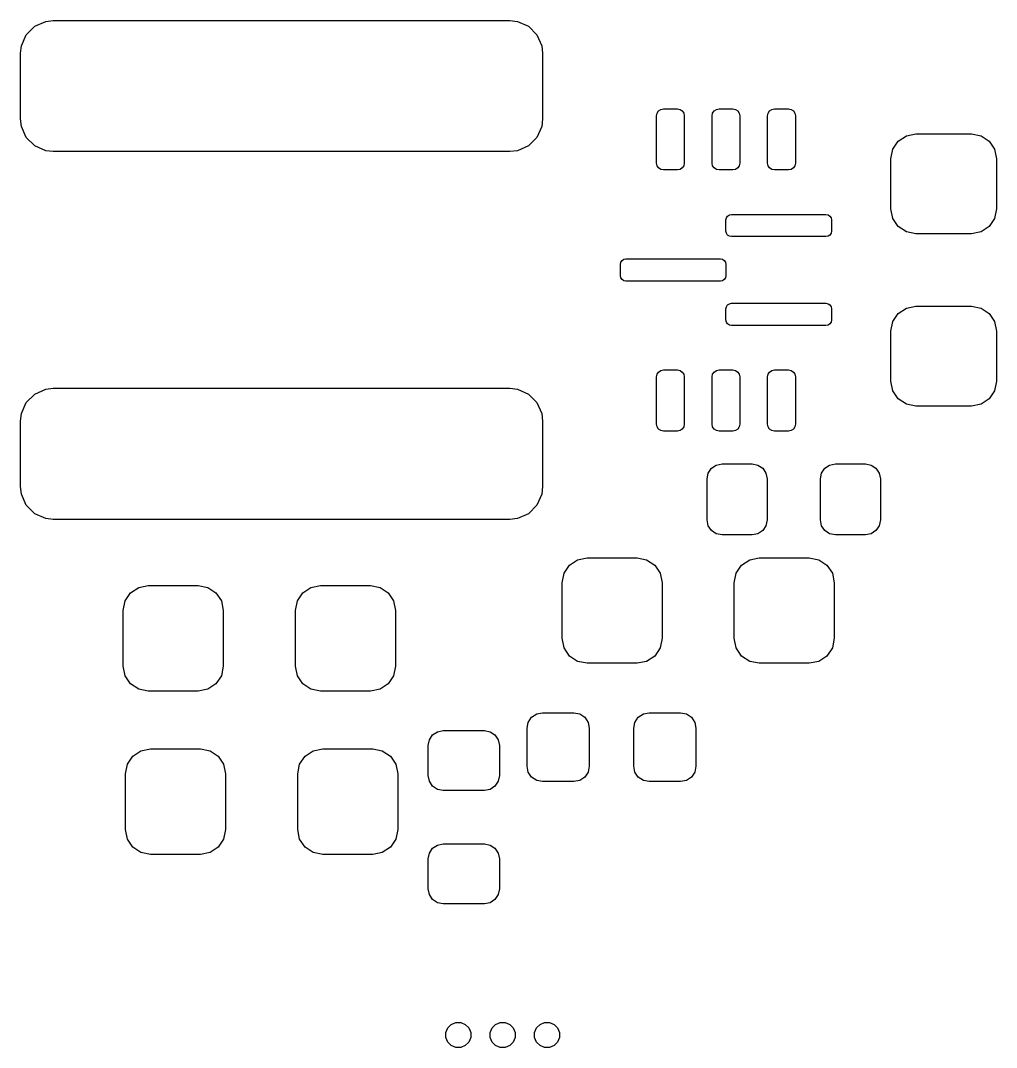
# Model space of a CAD drawing. Extents: x -25.9 to 25, y -4.9 to 48.1.
# Drawn here: x -22.13 to -13.34, y 21.58 to 30.82 of the extents above; entities that cross this region are included whole.
import ezdxf

# ---------------------------------------------------------------- set-up
doc = ezdxf.new("R2010")
doc.units = 0
doc.layers.add('BLACK', color=7, linetype='CONTINUOUS')

msp = doc.modelspace()

# ---------------------------------------------------------------- linework, layer by layer
at = {"layer": 'BLACK', "linetype": 'CONTINUOUS'}
for p, q in [((-21.997383, 30.769876), (-21.898208, 30.813666)), ((-21.898208, 30.813666), (-21.830668, 30.821502)), ((-21.830668, 30.821502), (-17.720668, 30.821502)), ((-17.720668, 30.821502), (-17.653128, 30.813666)), ((-17.653128, 30.813666), (-17.553953, 30.769876)), ((-22.117832, 30.594042), (-22.074042, 30.693217)), ((-22.074042, 30.693217), (-21.997383, 30.769876)), ((-17.553953, 30.769876), (-17.477294, 30.693217)), ((-17.477294, 30.693217), (-17.433504, 30.594042)), ((-22.125668, 30.526502), (-22.117832, 30.594042)), ((-17.433504, 30.594042), (-17.425668, 30.526502)), ((-22.125668, 29.936502), (-22.125668, 30.526502)), ((-17.425668, 30.526502), (-17.425668, 29.936502)), ((-16.400668, 29.964002), (-16.39591, 29.98792)), ((-16.400668, 29.539002), (-16.400668, 29.964002)), ((-16.39591, 29.98792), (-16.382362, 30.008196)), ((-16.382362, 30.008196), (-16.362086, 30.021744)), ((-16.362086, 30.021744), (-16.338168, 30.026502)), ((-16.338168, 30.026502), (-16.213168, 30.026502)), ((-16.213168, 30.026502), (-16.18925, 30.021744)), ((-16.18925, 30.021744), (-16.168974, 30.008196)), ((-16.168974, 30.008196), (-16.155426, 29.98792)), ((-16.155426, 29.98792), (-16.150668, 29.964002)), ((-16.150668, 29.964002), (-16.150668, 29.539002)), ((-15.900668, 29.964002), (-15.89591, 29.98792)), ((-15.900668, 29.539002), (-15.900668, 29.964002)), ((-15.89591, 29.98792), (-15.882362, 30.008196)), ((-15.882362, 30.008196), (-15.862086, 30.021744)), ((-15.862086, 30.021744), (-15.838168, 30.026502)), ((-15.838168, 30.026502), (-15.713168, 30.026502)), ((-15.713168, 30.026502), (-15.68925, 30.021744)), ((-15.68925, 30.021744), (-15.668974, 30.008196)), ((-15.668974, 30.008196), (-15.655426, 29.98792)), ((-15.655426, 29.98792), (-15.650668, 29.964002)), ((-15.650668, 29.964002), (-15.650668, 29.539002)), ((-15.400668, 29.964002), (-15.39591, 29.98792)), ((-15.400668, 29.539002), (-15.400668, 29.964002)), ((-15.39591, 29.98792), (-15.382362, 30.008196)), ((-15.382362, 30.008196), (-15.362086, 30.021744)), ((-15.362086, 30.021744), (-15.338168, 30.026502)), ((-15.338168, 30.026502), (-15.213168, 30.026502)), ((-15.213168, 30.026502), (-15.18925, 30.021744)), ((-15.18925, 30.021744), (-15.168974, 30.008196)), ((-15.168974, 30.008196), (-15.155426, 29.98792)), ((-15.155426, 29.98792), (-15.150668, 29.964002)), ((-15.150668, 29.964002), (-15.150668, 29.539002)), ((-22.117832, 29.868962), (-22.125668, 29.936502)), ((-22.074042, 29.769787), (-22.117832, 29.868962)), ((-17.433504, 29.868962), (-17.477294, 29.769787)), ((-17.425668, 29.936502), (-17.433504, 29.868962)), ((-21.997383, 29.693128), (-22.074042, 29.769787)), ((-17.477294, 29.769787), (-17.553953, 29.693128)), ((-14.224767, 29.735601), (-14.151772, 29.784375)), ((-14.151772, 29.784375), (-14.065668, 29.801502)), ((-14.065668, 29.801502), (-13.565668, 29.801502)), ((-13.565668, 29.801502), (-13.479564, 29.784375)), ((-13.479564, 29.784375), (-13.406569, 29.735601)), ((-21.898208, 29.649338), (-21.997383, 29.693128)), ((-17.553953, 29.693128), (-17.653128, 29.649338)), ((-14.273541, 29.662606), (-14.224767, 29.735601)), ((-13.406569, 29.735601), (-13.357795, 29.662606)), ((-21.830668, 29.641502), (-21.898208, 29.649338)), ((-17.720668, 29.641502), (-21.830668, 29.641502)), ((-17.653128, 29.649338), (-17.720668, 29.641502)), ((-14.290668, 29.576502), (-14.273541, 29.662606)), ((-14.290668, 29.126502), (-14.290668, 29.576502)), ((-13.357795, 29.662606), (-13.340668, 29.576502)), ((-13.340668, 29.576502), (-13.340668, 29.126502)), ((-16.39591, 29.515084), (-16.400668, 29.539002)), ((-16.382362, 29.494808), (-16.39591, 29.515084)), ((-16.362086, 29.48126), (-16.382362, 29.494808)), ((-16.168974, 29.494808), (-16.18925, 29.48126)), ((-16.155426, 29.515084), (-16.168974, 29.494808)), ((-16.150668, 29.539002), (-16.155426, 29.515084)), ((-15.89591, 29.515084), (-15.900668, 29.539002)), ((-15.882362, 29.494808), (-15.89591, 29.515084)), ((-15.862086, 29.48126), (-15.882362, 29.494808)), ((-15.668974, 29.494808), (-15.68925, 29.48126)), ((-15.655426, 29.515084), (-15.668974, 29.494808)), ((-15.650668, 29.539002), (-15.655426, 29.515084)), ((-15.39591, 29.515084), (-15.400668, 29.539002)), ((-15.382362, 29.494808), (-15.39591, 29.515084)), ((-15.362086, 29.48126), (-15.382362, 29.494808)), ((-15.168974, 29.494808), (-15.18925, 29.48126)), ((-15.155426, 29.515084), (-15.168974, 29.494808)), ((-15.150668, 29.539002), (-15.155426, 29.515084)), ((-16.338168, 29.476502), (-16.362086, 29.48126)), ((-16.213168, 29.476502), (-16.338168, 29.476502)), ((-16.18925, 29.48126), (-16.213168, 29.476502)), ((-15.838168, 29.476502), (-15.862086, 29.48126)), ((-15.713168, 29.476502), (-15.838168, 29.476502)), ((-15.68925, 29.48126), (-15.713168, 29.476502)), ((-15.338168, 29.476502), (-15.362086, 29.48126)), ((-15.213168, 29.476502), (-15.338168, 29.476502)), ((-15.18925, 29.48126), (-15.213168, 29.476502)), ((-14.273541, 29.040398), (-14.290668, 29.126502)), ((-13.340668, 29.126502), (-13.357795, 29.040398)), ((-15.775668, 29.026502), (-15.771862, 29.045636)), ((-15.775668, 28.926502), (-15.775668, 29.026502)), ((-15.771862, 29.045636), (-15.761023, 29.061857)), ((-15.761023, 29.061857), (-15.744802, 29.072696)), ((-15.744802, 29.072696), (-15.725668, 29.076502)), ((-15.725668, 29.076502), (-14.875668, 29.076502)), ((-14.875668, 29.076502), (-14.856534, 29.072696)), ((-14.856534, 29.072696), (-14.840313, 29.061857)), ((-14.840313, 29.061857), (-14.829474, 29.045636)), ((-14.829474, 29.045636), (-14.825668, 29.026502)), ((-14.825668, 29.026502), (-14.825668, 28.926502)), ((-14.224767, 28.967403), (-14.273541, 29.040398)), ((-13.357795, 29.040398), (-13.406569, 28.967403)), ((-14.151772, 28.918629), (-14.224767, 28.967403)), ((-13.406569, 28.967403), (-13.479564, 28.918629)), ((-15.771862, 28.907368), (-15.775668, 28.926502)), ((-15.761023, 28.891147), (-15.771862, 28.907368)), ((-15.744802, 28.880308), (-15.761023, 28.891147)), ((-15.725668, 28.876502), (-15.744802, 28.880308)), ((-14.875668, 28.876502), (-15.725668, 28.876502)), ((-14.856534, 28.880308), (-14.875668, 28.876502)), ((-14.840313, 28.891147), (-14.856534, 28.880308)), ((-14.829474, 28.907368), (-14.840313, 28.891147)), ((-14.825668, 28.926502), (-14.829474, 28.907368)), ((-14.065668, 28.901502), (-14.151772, 28.918629)), ((-13.565668, 28.901502), (-14.065668, 28.901502)), ((-13.479564, 28.918629), (-13.565668, 28.901502)), ((-16.721862, 28.645636), (-16.711023, 28.661857)), ((-16.711023, 28.661857), (-16.694802, 28.672696)), ((-16.694802, 28.672696), (-16.675668, 28.676502)), ((-16.675668, 28.676502), (-15.825668, 28.676502)), ((-15.825668, 28.676502), (-15.806534, 28.672696)), ((-15.806534, 28.672696), (-15.790313, 28.661857)), ((-15.790313, 28.661857), (-15.779474, 28.645636)), ((-16.725668, 28.626502), (-16.721862, 28.645636)), ((-16.725668, 28.526502), (-16.725668, 28.626502)), ((-15.779474, 28.645636), (-15.775668, 28.626502)), ((-15.775668, 28.626502), (-15.775668, 28.526502)), ((-16.721862, 28.507368), (-16.725668, 28.526502)), ((-16.711023, 28.491147), (-16.721862, 28.507368)), ((-16.694802, 28.480308), (-16.711023, 28.491147)), ((-16.675668, 28.476502), (-16.694802, 28.480308)), ((-15.825668, 28.476502), (-16.675668, 28.476502)), ((-15.806534, 28.480308), (-15.825668, 28.476502)), ((-15.790313, 28.491147), (-15.806534, 28.480308)), ((-15.779474, 28.507368), (-15.790313, 28.491147)), ((-15.775668, 28.526502), (-15.779474, 28.507368)), ((-15.775668, 28.226502), (-15.771862, 28.245636)), ((-15.775668, 28.126502), (-15.775668, 28.226502)), ((-15.771862, 28.245636), (-15.761023, 28.261857)), ((-15.761023, 28.261857), (-15.744802, 28.272696)), ((-15.744802, 28.272696), (-15.725668, 28.276502)), ((-15.725668, 28.276502), (-14.875668, 28.276502)), ((-14.875668, 28.276502), (-14.856534, 28.272696)), ((-14.856534, 28.272696), (-14.840313, 28.261857)), ((-14.840313, 28.261857), (-14.829474, 28.245636)), ((-14.829474, 28.245636), (-14.825668, 28.226502)), ((-14.825668, 28.226502), (-14.825668, 28.126502)), ((-14.224767, 28.185601), (-14.151772, 28.234375)), ((-14.151772, 28.234375), (-14.065668, 28.251502)), ((-14.065668, 28.251502), (-13.565668, 28.251502)), ((-13.565668, 28.251502), (-13.479564, 28.234375)), ((-13.479564, 28.234375), (-13.406569, 28.185601)), ((-15.771862, 28.107368), (-15.775668, 28.126502)), ((-15.761023, 28.091147), (-15.771862, 28.107368)), ((-14.829474, 28.107368), (-14.840313, 28.091147)), ((-14.825668, 28.126502), (-14.829474, 28.107368)), ((-14.290668, 28.026502), (-14.273541, 28.112606)), ((-14.273541, 28.112606), (-14.224767, 28.185601)), ((-13.406569, 28.185601), (-13.357795, 28.112606)), ((-13.357795, 28.112606), (-13.340668, 28.026502)), ((-15.744802, 28.080308), (-15.761023, 28.091147)), ((-15.725668, 28.076502), (-15.744802, 28.080308)), ((-14.875668, 28.076502), (-15.725668, 28.076502)), ((-14.856534, 28.080308), (-14.875668, 28.076502)), ((-14.840313, 28.091147), (-14.856534, 28.080308)), ((-14.290668, 27.576502), (-14.290668, 28.026502)), ((-13.340668, 28.026502), (-13.340668, 27.576502)), ((-16.400668, 27.614002), (-16.39591, 27.63792)), ((-16.39591, 27.63792), (-16.382362, 27.658196)), ((-16.382362, 27.658196), (-16.362086, 27.671744)), ((-16.362086, 27.671744), (-16.338168, 27.676502)), ((-16.338168, 27.676502), (-16.213168, 27.676502)), ((-16.213168, 27.676502), (-16.18925, 27.671744)), ((-16.18925, 27.671744), (-16.168974, 27.658196)), ((-16.168974, 27.658196), (-16.155426, 27.63792)), ((-16.155426, 27.63792), (-16.150668, 27.614002)), ((-15.900668, 27.614002), (-15.89591, 27.63792)), ((-15.89591, 27.63792), (-15.882362, 27.658196)), ((-15.882362, 27.658196), (-15.862086, 27.671744)), ((-15.862086, 27.671744), (-15.838168, 27.676502)), ((-15.838168, 27.676502), (-15.713168, 27.676502)), ((-15.713168, 27.676502), (-15.68925, 27.671744)), ((-15.68925, 27.671744), (-15.668974, 27.658196)), ((-15.668974, 27.658196), (-15.655426, 27.63792)), ((-15.655426, 27.63792), (-15.650668, 27.614002)), ((-15.400668, 27.614002), (-15.39591, 27.63792)), ((-15.39591, 27.63792), (-15.382362, 27.658196)), ((-15.382362, 27.658196), (-15.362086, 27.671744)), ((-15.362086, 27.671744), (-15.338168, 27.676502)), ((-15.338168, 27.676502), (-15.213168, 27.676502)), ((-15.213168, 27.676502), (-15.18925, 27.671744)), ((-15.18925, 27.671744), (-15.168974, 27.658196)), ((-15.168974, 27.658196), (-15.155426, 27.63792)), ((-15.155426, 27.63792), (-15.150668, 27.614002)), ((-16.400668, 27.189002), (-16.400668, 27.614002)), ((-16.150668, 27.614002), (-16.150668, 27.189002)), ((-15.900668, 27.189002), (-15.900668, 27.614002)), ((-15.650668, 27.614002), (-15.650668, 27.189002)), ((-15.400668, 27.189002), (-15.400668, 27.614002)), ((-15.150668, 27.614002), (-15.150668, 27.189002)), ((-14.273541, 27.490398), (-14.290668, 27.576502)), ((-13.340668, 27.576502), (-13.357795, 27.490398)), ((-22.074042, 27.383217), (-21.997383, 27.459876)), ((-21.997383, 27.459876), (-21.898208, 27.503666)), ((-21.898208, 27.503666), (-21.830668, 27.511502)), ((-21.830668, 27.511502), (-17.720668, 27.511502)), ((-17.720668, 27.511502), (-17.653128, 27.503666)), ((-17.653128, 27.503666), (-17.553953, 27.459876)), ((-17.553953, 27.459876), (-17.477294, 27.383217)), ((-14.224767, 27.417403), (-14.273541, 27.490398)), ((-13.357795, 27.490398), (-13.406569, 27.417403)), ((-22.117832, 27.284042), (-22.074042, 27.383217)), ((-17.477294, 27.383217), (-17.433504, 27.284042)), ((-14.151772, 27.368629), (-14.224767, 27.417403)), ((-14.065668, 27.351502), (-14.151772, 27.368629)), ((-13.479564, 27.368629), (-13.565668, 27.351502)), ((-13.406569, 27.417403), (-13.479564, 27.368629)), ((-22.125668, 27.216502), (-22.117832, 27.284042)), ((-17.433504, 27.284042), (-17.425668, 27.216502)), ((-13.565668, 27.351502), (-14.065668, 27.351502)), ((-22.125668, 26.626502), (-22.125668, 27.216502)), ((-17.425668, 27.216502), (-17.425668, 26.626502)), ((-16.39591, 27.165084), (-16.400668, 27.189002)), ((-16.150668, 27.189002), (-16.155426, 27.165084)), ((-15.89591, 27.165084), (-15.900668, 27.189002)), ((-15.650668, 27.189002), (-15.655426, 27.165084)), ((-15.39591, 27.165084), (-15.400668, 27.189002)), ((-15.150668, 27.189002), (-15.155426, 27.165084)), ((-16.382362, 27.144808), (-16.39591, 27.165084)), ((-16.362086, 27.13126), (-16.382362, 27.144808)), ((-16.338168, 27.126502), (-16.362086, 27.13126)), ((-16.213168, 27.126502), (-16.338168, 27.126502)), ((-16.18925, 27.13126), (-16.213168, 27.126502)), ((-16.168974, 27.144808), (-16.18925, 27.13126)), ((-16.155426, 27.165084), (-16.168974, 27.144808)), ((-15.882362, 27.144808), (-15.89591, 27.165084)), ((-15.862086, 27.13126), (-15.882362, 27.144808)), ((-15.838168, 27.126502), (-15.862086, 27.13126)), ((-15.713168, 27.126502), (-15.838168, 27.126502)), ((-15.68925, 27.13126), (-15.713168, 27.126502)), ((-15.668974, 27.144808), (-15.68925, 27.13126)), ((-15.655426, 27.165084), (-15.668974, 27.144808)), ((-15.382362, 27.144808), (-15.39591, 27.165084)), ((-15.362086, 27.13126), (-15.382362, 27.144808)), ((-15.338168, 27.126502), (-15.362086, 27.13126)), ((-15.213168, 27.126502), (-15.338168, 27.126502)), ((-15.18925, 27.13126), (-15.213168, 27.126502)), ((-15.168974, 27.144808), (-15.18925, 27.13126)), ((-15.155426, 27.165084), (-15.168974, 27.144808)), ((-15.906127, 26.791961), (-15.86233, 26.821226)), ((-15.86233, 26.821226), (-15.810668, 26.831502)), ((-15.810668, 26.831502), (-15.540668, 26.831502)), ((-15.540668, 26.831502), (-15.489006, 26.821226)), ((-15.489006, 26.821226), (-15.445209, 26.791961)), ((-14.886127, 26.791961), (-14.84233, 26.821226)), ((-14.84233, 26.821226), (-14.790668, 26.831502)), ((-14.790668, 26.831502), (-14.520668, 26.831502)), ((-14.520668, 26.831502), (-14.469006, 26.821226)), ((-14.469006, 26.821226), (-14.425209, 26.791961)), ((-15.945668, 26.696502), (-15.935392, 26.748164)), ((-15.935392, 26.748164), (-15.906127, 26.791961)), ((-15.445209, 26.791961), (-15.415944, 26.748164)), ((-15.415944, 26.748164), (-15.405668, 26.696502)), ((-14.925668, 26.696502), (-14.915392, 26.748164)), ((-14.915392, 26.748164), (-14.886127, 26.791961)), ((-14.425209, 26.791961), (-14.395944, 26.748164)), ((-14.395944, 26.748164), (-14.385668, 26.696502)), ((-22.117832, 26.558962), (-22.125668, 26.626502)), ((-17.425668, 26.626502), (-17.433504, 26.558962)), ((-15.945668, 26.326502), (-15.945668, 26.696502)), ((-15.405668, 26.696502), (-15.405668, 26.326502)), ((-14.925668, 26.326502), (-14.925668, 26.696502)), ((-14.385668, 26.696502), (-14.385668, 26.326502)), ((-22.074042, 26.459787), (-22.117832, 26.558962)), ((-17.433504, 26.558962), (-17.477294, 26.459787)), ((-21.997383, 26.383128), (-22.074042, 26.459787)), ((-17.477294, 26.459787), (-17.553953, 26.383128)), ((-21.898208, 26.339338), (-21.997383, 26.383128)), ((-17.553953, 26.383128), (-17.653128, 26.339338)), ((-21.830668, 26.331502), (-21.898208, 26.339338)), ((-17.720668, 26.331502), (-21.830668, 26.331502)), ((-17.653128, 26.339338), (-17.720668, 26.331502)), ((-15.935392, 26.27484), (-15.945668, 26.326502)), ((-15.906127, 26.231043), (-15.935392, 26.27484)), ((-15.415944, 26.27484), (-15.445209, 26.231043)), ((-15.405668, 26.326502), (-15.415944, 26.27484)), ((-14.915392, 26.27484), (-14.925668, 26.326502)), ((-14.886127, 26.231043), (-14.915392, 26.27484)), ((-14.395944, 26.27484), (-14.425209, 26.231043)), ((-14.385668, 26.326502), (-14.395944, 26.27484)), ((-15.86233, 26.201778), (-15.906127, 26.231043)), ((-15.810668, 26.191502), (-15.86233, 26.201778)), ((-15.540668, 26.191502), (-15.810668, 26.191502)), ((-15.489006, 26.201778), (-15.540668, 26.191502)), ((-15.445209, 26.231043), (-15.489006, 26.201778)), ((-14.84233, 26.201778), (-14.886127, 26.231043)), ((-14.790668, 26.191502), (-14.84233, 26.201778)), ((-14.520668, 26.191502), (-14.790668, 26.191502)), ((-14.469006, 26.201778), (-14.520668, 26.191502)), ((-14.425209, 26.231043), (-14.469006, 26.201778)), ((-17.111772, 25.969375), (-17.025668, 25.986502)), ((-17.025668, 25.986502), (-16.575668, 25.986502)), ((-16.575668, 25.986502), (-16.489564, 25.969375)), ((-15.561772, 25.969375), (-15.475668, 25.986502)), ((-15.475668, 25.986502), (-15.025668, 25.986502)), ((-15.025668, 25.986502), (-14.939564, 25.969375)), ((-17.233541, 25.847606), (-17.184767, 25.920601)), ((-17.184767, 25.920601), (-17.111772, 25.969375)), ((-16.489564, 25.969375), (-16.416569, 25.920601)), ((-16.416569, 25.920601), (-16.367795, 25.847606)), ((-15.683541, 25.847606), (-15.634767, 25.920601)), ((-15.634767, 25.920601), (-15.561772, 25.969375)), ((-14.939564, 25.969375), (-14.866569, 25.920601)), ((-14.866569, 25.920601), (-14.817795, 25.847606)), ((-17.250668, 25.761502), (-17.233541, 25.847606)), ((-16.367795, 25.847606), (-16.350668, 25.761502)), ((-15.700668, 25.761502), (-15.683541, 25.847606)), ((-14.817795, 25.847606), (-14.800668, 25.761502)), ((-21.134767, 25.670601), (-21.061772, 25.719375)), ((-21.061772, 25.719375), (-20.975668, 25.736502)), ((-20.975668, 25.736502), (-20.525668, 25.736502)), ((-20.525668, 25.736502), (-20.439564, 25.719375)), ((-20.439564, 25.719375), (-20.366569, 25.670601)), ((-19.584767, 25.670601), (-19.511772, 25.719375)), ((-19.511772, 25.719375), (-19.425668, 25.736502)), ((-19.425668, 25.736502), (-18.975668, 25.736502)), ((-18.975668, 25.736502), (-18.889564, 25.719375)), ((-18.889564, 25.719375), (-18.816569, 25.670601)), ((-17.250668, 25.261502), (-17.250668, 25.761502)), ((-16.350668, 25.761502), (-16.350668, 25.261502)), ((-15.700668, 25.261502), (-15.700668, 25.761502)), ((-14.800668, 25.761502), (-14.800668, 25.261502)), ((-21.183541, 25.597606), (-21.134767, 25.670601)), ((-20.366569, 25.670601), (-20.317795, 25.597606)), ((-19.633541, 25.597606), (-19.584767, 25.670601)), ((-18.816569, 25.670601), (-18.767795, 25.597606)), ((-21.200668, 25.511502), (-21.183541, 25.597606)), ((-21.200668, 25.011502), (-21.200668, 25.511502)), ((-20.317795, 25.597606), (-20.300668, 25.511502)), ((-20.300668, 25.511502), (-20.300668, 25.011502)), ((-19.650668, 25.511502), (-19.633541, 25.597606)), ((-19.650668, 25.011502), (-19.650668, 25.511502)), ((-18.767795, 25.597606), (-18.750668, 25.511502)), ((-18.750668, 25.511502), (-18.750668, 25.011502)), ((-17.233541, 25.175398), (-17.250668, 25.261502)), ((-16.350668, 25.261502), (-16.367795, 25.175398)), ((-15.683541, 25.175398), (-15.700668, 25.261502)), ((-14.800668, 25.261502), (-14.817795, 25.175398)), ((-17.184767, 25.102403), (-17.233541, 25.175398)), ((-16.367795, 25.175398), (-16.416569, 25.102403)), ((-15.634767, 25.102403), (-15.683541, 25.175398)), ((-14.817795, 25.175398), (-14.866569, 25.102403)), ((-17.111772, 25.053629), (-17.184767, 25.102403)), ((-17.025668, 25.036502), (-17.111772, 25.053629)), ((-16.489564, 25.053629), (-16.575668, 25.036502)), ((-16.416569, 25.102403), (-16.489564, 25.053629)), ((-15.561772, 25.053629), (-15.634767, 25.102403)), ((-15.475668, 25.036502), (-15.561772, 25.053629)), ((-14.939564, 25.053629), (-15.025668, 25.036502)), ((-14.866569, 25.102403), (-14.939564, 25.053629)), ((-21.183541, 24.925398), (-21.200668, 25.011502)), ((-20.300668, 25.011502), (-20.317795, 24.925398)), ((-19.633541, 24.925398), (-19.650668, 25.011502)), ((-18.750668, 25.011502), (-18.767795, 24.925398)), ((-16.575668, 25.036502), (-17.025668, 25.036502)), ((-15.025668, 25.036502), (-15.475668, 25.036502)), ((-21.134767, 24.852403), (-21.183541, 24.925398)), ((-20.317795, 24.925398), (-20.366569, 24.852403)), ((-19.584767, 24.852403), (-19.633541, 24.925398)), ((-18.767795, 24.925398), (-18.816569, 24.852403)), ((-21.061772, 24.803629), (-21.134767, 24.852403)), ((-20.975668, 24.786502), (-21.061772, 24.803629)), ((-20.525668, 24.786502), (-20.975668, 24.786502)), ((-20.439564, 24.803629), (-20.525668, 24.786502)), ((-20.366569, 24.852403), (-20.439564, 24.803629)), ((-19.511772, 24.803629), (-19.584767, 24.852403)), ((-19.425668, 24.786502), (-19.511772, 24.803629)), ((-18.975668, 24.786502), (-19.425668, 24.786502)), ((-18.889564, 24.803629), (-18.975668, 24.786502)), ((-18.816569, 24.852403), (-18.889564, 24.803629)), ((-17.479244, 24.580845), (-17.425668, 24.591502)), ((-17.425668, 24.591502), (-17.145668, 24.591502)), ((-17.145668, 24.591502), (-17.092092, 24.580845)), ((-16.519244, 24.580845), (-16.465668, 24.591502)), ((-16.465668, 24.591502), (-16.185668, 24.591502)), ((-16.185668, 24.591502), (-16.132092, 24.580845)), ((-17.565668, 24.451502), (-17.555011, 24.505078)), ((-17.555011, 24.505078), (-17.524663, 24.550497)), ((-17.524663, 24.550497), (-17.479244, 24.580845)), ((-17.092092, 24.580845), (-17.046673, 24.550497)), ((-17.046673, 24.550497), (-17.016325, 24.505078)), ((-17.016325, 24.505078), (-17.005668, 24.451502)), ((-16.605668, 24.451502), (-16.595011, 24.505078)), ((-16.595011, 24.505078), (-16.564663, 24.550497)), ((-16.564663, 24.550497), (-16.519244, 24.580845)), ((-16.132092, 24.580845), (-16.086673, 24.550497)), ((-16.086673, 24.550497), (-16.056325, 24.505078)), ((-16.056325, 24.505078), (-16.045668, 24.451502)), ((-18.416127, 24.391961), (-18.37233, 24.421226)), ((-18.37233, 24.421226), (-18.320668, 24.431502)), ((-18.320668, 24.431502), (-17.950668, 24.431502)), ((-17.950668, 24.431502), (-17.899006, 24.421226)), ((-17.899006, 24.421226), (-17.855209, 24.391961)), ((-17.565668, 24.111502), (-17.565668, 24.451502)), ((-17.005668, 24.451502), (-17.005668, 24.111502)), ((-16.605668, 24.111502), (-16.605668, 24.451502)), ((-16.045668, 24.451502), (-16.045668, 24.111502)), ((-18.455668, 24.296502), (-18.445392, 24.348164)), ((-18.445392, 24.348164), (-18.416127, 24.391961)), ((-17.855209, 24.391961), (-17.825944, 24.348164)), ((-17.825944, 24.348164), (-17.815668, 24.296502)), ((-21.114767, 24.200601), (-21.041772, 24.249375)), ((-21.041772, 24.249375), (-20.955668, 24.266502)), ((-20.955668, 24.266502), (-20.505668, 24.266502)), ((-20.505668, 24.266502), (-20.419564, 24.249375)), ((-20.419564, 24.249375), (-20.346569, 24.200601)), ((-19.564767, 24.200601), (-19.491772, 24.249375)), ((-19.491772, 24.249375), (-19.405668, 24.266502)), ((-19.405668, 24.266502), (-18.955668, 24.266502)), ((-18.955668, 24.266502), (-18.869564, 24.249375)), ((-18.869564, 24.249375), (-18.796569, 24.200601)), ((-18.455668, 24.026502), (-18.455668, 24.296502)), ((-17.815668, 24.296502), (-17.815668, 24.026502)), ((-21.180668, 24.041502), (-21.163541, 24.127606)), ((-21.163541, 24.127606), (-21.114767, 24.200601)), ((-20.346569, 24.200601), (-20.297795, 24.127606)), ((-20.297795, 24.127606), (-20.280668, 24.041502)), ((-19.630668, 24.041502), (-19.613541, 24.127606)), ((-19.613541, 24.127606), (-19.564767, 24.200601)), ((-18.796569, 24.200601), (-18.747795, 24.127606)), ((-18.747795, 24.127606), (-18.730668, 24.041502)), ((-21.180668, 23.541502), (-21.180668, 24.041502)), ((-20.280668, 24.041502), (-20.280668, 23.541502)), ((-19.630668, 23.541502), (-19.630668, 24.041502)), ((-18.730668, 24.041502), (-18.730668, 23.541502)), ((-17.555011, 24.057926), (-17.565668, 24.111502)), ((-17.524663, 24.012507), (-17.555011, 24.057926)), ((-17.016325, 24.057926), (-17.046673, 24.012507)), ((-17.005668, 24.111502), (-17.016325, 24.057926)), ((-16.595011, 24.057926), (-16.605668, 24.111502)), ((-16.564663, 24.012507), (-16.595011, 24.057926)), ((-16.056325, 24.057926), (-16.086673, 24.012507)), ((-16.045668, 24.111502), (-16.056325, 24.057926)), ((-18.445392, 23.97484), (-18.455668, 24.026502)), ((-18.416127, 23.931043), (-18.445392, 23.97484)), ((-17.825944, 23.97484), (-17.855209, 23.931043)), ((-17.815668, 24.026502), (-17.825944, 23.97484)), ((-17.479244, 23.982159), (-17.524663, 24.012507)), ((-17.425668, 23.971502), (-17.479244, 23.982159)), ((-17.145668, 23.971502), (-17.425668, 23.971502)), ((-17.092092, 23.982159), (-17.145668, 23.971502)), ((-17.046673, 24.012507), (-17.092092, 23.982159)), ((-16.519244, 23.982159), (-16.564663, 24.012507)), ((-16.465668, 23.971502), (-16.519244, 23.982159)), ((-16.185668, 23.971502), (-16.465668, 23.971502)), ((-16.132092, 23.982159), (-16.185668, 23.971502)), ((-16.086673, 24.012507), (-16.132092, 23.982159)), ((-18.37233, 23.901778), (-18.416127, 23.931043)), ((-18.320668, 23.891502), (-18.37233, 23.901778)), ((-17.950668, 23.891502), (-18.320668, 23.891502)), ((-17.899006, 23.901778), (-17.950668, 23.891502)), ((-17.855209, 23.931043), (-17.899006, 23.901778)), ((-21.163541, 23.455398), (-21.180668, 23.541502)), ((-20.280668, 23.541502), (-20.297795, 23.455398)), ((-19.613541, 23.455398), (-19.630668, 23.541502)), ((-18.730668, 23.541502), (-18.747795, 23.455398)), ((-21.114767, 23.382403), (-21.163541, 23.455398)), ((-20.297795, 23.455398), (-20.346569, 23.382403)), ((-19.564767, 23.382403), (-19.613541, 23.455398)), ((-18.747795, 23.455398), (-18.796569, 23.382403)), ((-18.416127, 23.371961), (-18.37233, 23.401226)), ((-18.37233, 23.401226), (-18.320668, 23.411502)), ((-18.320668, 23.411502), (-17.950668, 23.411502)), ((-17.950668, 23.411502), (-17.899006, 23.401226)), ((-17.899006, 23.401226), (-17.855209, 23.371961)), ((-21.041772, 23.333629), (-21.114767, 23.382403)), ((-20.955668, 23.316502), (-21.041772, 23.333629)), ((-20.505668, 23.316502), (-20.955668, 23.316502)), ((-20.419564, 23.333629), (-20.505668, 23.316502)), ((-20.346569, 23.382403), (-20.419564, 23.333629)), ((-19.491772, 23.333629), (-19.564767, 23.382403)), ((-19.405668, 23.316502), (-19.491772, 23.333629)), ((-18.955668, 23.316502), (-19.405668, 23.316502)), ((-18.869564, 23.333629), (-18.955668, 23.316502)), ((-18.796569, 23.382403), (-18.869564, 23.333629)), ((-18.455668, 23.276502), (-18.445392, 23.328164)), ((-18.445392, 23.328164), (-18.416127, 23.371961)), ((-17.855209, 23.371961), (-17.825944, 23.328164)), ((-17.825944, 23.328164), (-17.815668, 23.276502)), ((-18.455668, 23.006502), (-18.455668, 23.276502)), ((-17.815668, 23.276502), (-17.815668, 23.006502)), ((-18.445392, 22.95484), (-18.455668, 23.006502)), ((-18.416127, 22.911043), (-18.445392, 22.95484)), ((-17.825944, 22.95484), (-17.855209, 22.911043)), ((-17.815668, 23.006502), (-17.825944, 22.95484)), ((-18.37233, 22.881778), (-18.416127, 22.911043)), ((-18.320668, 22.871502), (-18.37233, 22.881778)), ((-17.950668, 22.871502), (-18.320668, 22.871502)), ((-17.899006, 22.881778), (-17.950668, 22.871502)), ((-17.855209, 22.911043), (-17.899006, 22.881778)), ((-18.297772, 21.713801), (-18.280705, 21.755004)), ((-18.280705, 21.755004), (-18.24917, 21.786539)), ((-18.24917, 21.786539), (-18.207967, 21.803606)), ((-18.207967, 21.803606), (-18.163369, 21.803606)), ((-18.163369, 21.803606), (-18.122166, 21.786539)), ((-18.122166, 21.786539), (-18.090631, 21.755004)), ((-18.090631, 21.755004), (-18.073564, 21.713801)), ((-17.897772, 21.713801), (-17.880705, 21.755004)), ((-17.880705, 21.755004), (-17.84917, 21.786539)), ((-17.84917, 21.786539), (-17.807967, 21.803606)), ((-17.807967, 21.803606), (-17.763369, 21.803606)), ((-17.763369, 21.803606), (-17.722166, 21.786539)), ((-17.722166, 21.786539), (-17.690631, 21.755004)), ((-17.690631, 21.755004), (-17.673564, 21.713801)), ((-17.497772, 21.713801), (-17.480705, 21.755004)), ((-17.480705, 21.755004), (-17.44917, 21.786539)), ((-17.44917, 21.786539), (-17.407967, 21.803606)), ((-17.407967, 21.803606), (-17.363369, 21.803606)), ((-17.363369, 21.803606), (-17.322166, 21.786539)), ((-17.322166, 21.786539), (-17.290631, 21.755004)), ((-17.290631, 21.755004), (-17.273564, 21.713801)), ((-18.297772, 21.669203), (-18.297772, 21.713801)), ((-18.280705, 21.628), (-18.297772, 21.669203)), ((-18.24917, 21.596465), (-18.280705, 21.628)), ((-18.090631, 21.628), (-18.122166, 21.596465)), ((-18.073564, 21.669203), (-18.090631, 21.628)), ((-18.073564, 21.713801), (-18.073564, 21.669203)), ((-17.897772, 21.669203), (-17.897772, 21.713801)), ((-17.880705, 21.628), (-17.897772, 21.669203)), ((-17.84917, 21.596465), (-17.880705, 21.628)), ((-17.690631, 21.628), (-17.722166, 21.596465)), ((-17.673564, 21.669203), (-17.690631, 21.628)), ((-17.673564, 21.713801), (-17.673564, 21.669203)), ((-17.497772, 21.669203), (-17.497772, 21.713801)), ((-17.480705, 21.628), (-17.497772, 21.669203)), ((-17.44917, 21.596465), (-17.480705, 21.628)), ((-17.290631, 21.628), (-17.322166, 21.596465)), ((-17.273564, 21.669203), (-17.290631, 21.628)), ((-17.273564, 21.713801), (-17.273564, 21.669203)), ((-18.207967, 21.579398), (-18.24917, 21.596465)), ((-18.163369, 21.579398), (-18.207967, 21.579398)), ((-18.122166, 21.596465), (-18.163369, 21.579398)), ((-17.807967, 21.579398), (-17.84917, 21.596465)), ((-17.763369, 21.579398), (-17.807967, 21.579398)), ((-17.722166, 21.596465), (-17.763369, 21.579398)), ((-17.407967, 21.579398), (-17.44917, 21.596465)), ((-17.363369, 21.579398), (-17.407967, 21.579398)), ((-17.322166, 21.596465), (-17.363369, 21.579398))]:
    msp.add_line(p, q, dxfattribs=at)

doc.saveas('drawing.dxf')
